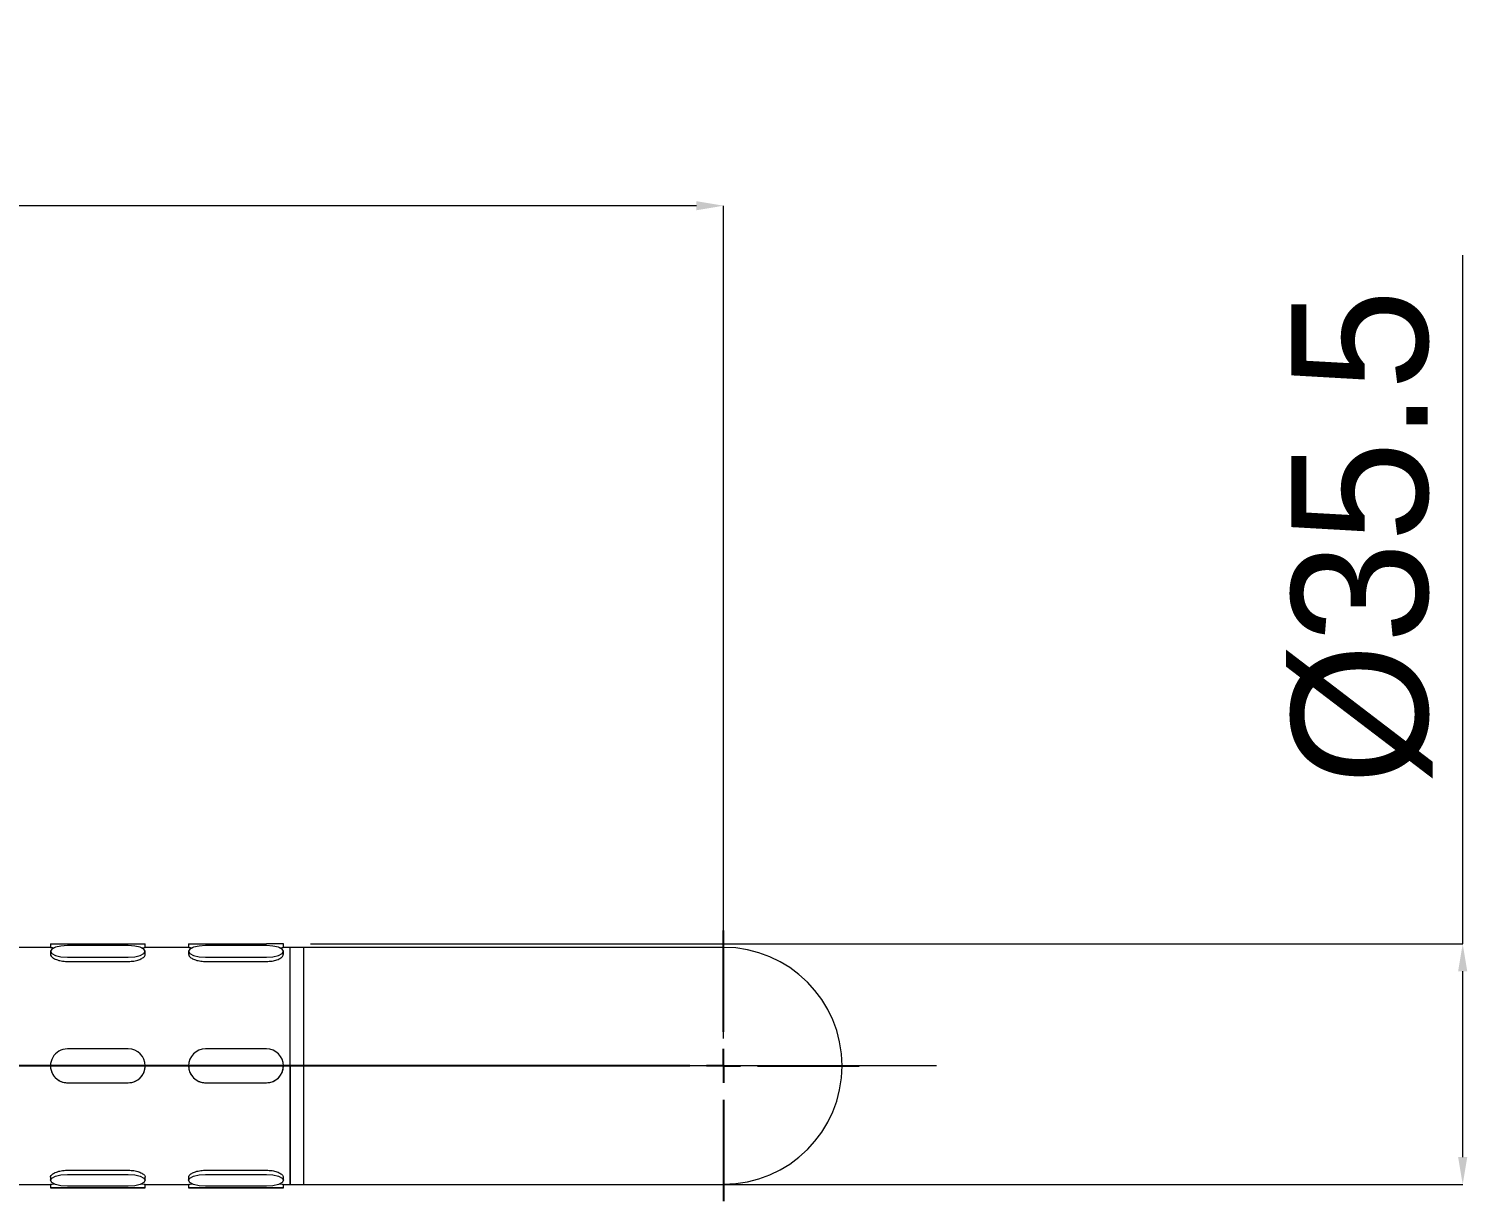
# Model space of a CAD drawing. Extents: x 0 to 2170, y 0 to 1590.
# Drawn here: x 670.3 to 881.6, y 1108.3 to 1280.7 of the extents above; entities that cross this region are included whole.
import ezdxf

# ---------------------------------------------------------------- set-up
doc = ezdxf.new("R2010")
doc.units = 0
doc.header["$LTSCALE"] = 10
doc.header["$MEASUREMENT"] = 0
doc.header["$PDMODE"] = 3
doc.header["$PDSIZE"] = -10
for name, pattern in [('CENTERX2', [20.32, 12.7, -2.54, 2.54, -2.54]), ('SLD-中心线', [34.29, 30.48, -1.27, 1.27, -1.27]), ('SLD-实线', [0])]:
    doc.linetypes.add(name, pattern=pattern)
doc.layers.get('0').update_dxf_attribs({"linetype": 'CONTINUOUS'})
doc.layers.get('DEFPOINTS').update_dxf_attribs({"linetype": 'CONTINUOUS'})
doc.layers.add('中心线层', color=1, linetype='CENTERX2', lineweight=25)
doc.styles.add('Daelim Dimension', font='')
doc.styles.get('Daelim Dimension').set_extended_font_data('나눔고딕')
doc.dimstyles.new('DEFAULT', dxfattribs={"dimscale": 2, "dimtxt": 2, "dimasz": 2, "dimexe": 0, "dimexo": 2, "dimgap": 1, "dimtad": 1, "dimdec": 0, "dimzin": 9, "dimdsep": 46, "dimtxsty": 'Daelim Dimension', "dimcen": 0.5, "dimclrd": 5, "dimclre": 5, "dimclrt": 256, "dimadec": 1, "dimazin": 0, "dimtfac": 1, "dimtdec": 0, "dimtix": 1, "dimtmove": 0, "dimatfit": 3, "dimfxl": 1, "dimtolj": 1, "dimtzin": 1, "dimlwd": 9, "dimlwe": 9, "dimarcsym": 0})

# ---------------------------------------------------------------- blocks, each defined once
blk = doc.blocks.new('SW_CENTERMARKSYMBOL_1')
at = {"layer": '中心线层', "color": 0}
for p, q in [((0, 1.25), (0, 5)), ((0, 0), (0, 0.625)), ((-1.25, 0), (-155.077, 0)), ((0, 0), (-0.625, 0)), ((0, 0), (0, -0.625)), ((0, 0), (0.625, 0)), ((1.25, 0), (5, 0)), ((0, -1.25), (0, -5))]:
    blk.add_line(p, q, dxfattribs=at)
blk = doc.blocks.new('*D4')
at = {"color": 5, "lineweight": 9, "transparency": 16777216}
for p, q in [((172.36, 1171.43), (172.36, 1254.66)), ((768.34, 1254.66), (176.36, 1254.66)), ((772.34, 1132.23), (772.34, 1254.66))]:
    blk.add_line(p, q, dxfattribs=at)
at = {"color": 5, "transparency": 16777216}
for points in [[(176.36, 1255.33), (176.36, 1253.99), (172.36, 1254.66)], [(768.34, 1255.33), (768.34, 1253.99), (772.34, 1254.66)]]:
    blk.add_solid(points, dxfattribs=at)
at = {"layer": 'DEFPOINTS', "color": 0, "transparency": 16777216}
for p in [(172.36, 1254.66), (172.36, 1167.43), (772.34, 1128.23)]:
    blk.add_point(p, dxfattribs=at)
at = {"color": 7, "transparency": 16777216, "insert": (481.06, 1267.55), "char_height": 20, "attachment_point": 5, "style": 'Daelim Dimension'}
blk.add_mtext('\\A1;600', dxfattribs=at)
blk = doc.blocks.new('*D5')
at = {"color": 5, "linetype": 'ByBlock', "lineweight": 9, "transparency": 16777216}
for p, q in [((880.94, 1146.14), (880.94, 1247.4)), ((711.67, 1146.14), (880.94, 1146.14)), ((880.94, 1114.81), (880.94, 1142.14)), ((711.67, 1110.81), (880.94, 1110.81))]:
    blk.add_line(p, q, dxfattribs=at)
at = {"color": 5, "linetype": 'ByBlock', "transparency": 16777216}
for points in [[(880.27, 1142.14), (881.61, 1142.14), (880.94, 1146.14)], [(880.27, 1114.81), (881.61, 1114.81), (880.94, 1110.81)]]:
    blk.add_solid(points, dxfattribs=at)
at = {"layer": 'DEFPOINTS', "color": 0, "linetype": 'ByBlock', "transparency": 16777216}
for p in [(707.67, 1146.14), (707.67, 1110.81), (880.94, 1110.81)]:
    blk.add_point(p, dxfattribs=at)
at = {"color": 7, "linetype": 'ByBlock', "transparency": 16777216, "insert": (866.16, 1205.95), "char_height": 20, "attachment_point": 5, "rotation": 90, "style": 'Daelim Dimension'}
blk.add_mtext('\\A1;%%C35.5', dxfattribs=at)

msp = doc.modelspace()

# ---------------------------------------------------------------- linework, layer by layer
at = {"color": 7, "linetype": 'SLD-实线', "lineweight": 15}
for p, q in [((673.47, 1145.64), (667.04, 1145.64)), ((673.44, 1146.14), (673.44, 1145.64)), ((675.93, 1146.14), (684.88, 1146.14)), ((684.88, 1145.91), (675.93, 1145.91)), ((693.77, 1145.64), (687.34, 1145.64)), ((687.37, 1145.64), (687.37, 1146.14)), ((693.74, 1146.14), (693.74, 1145.64)), ((696.23, 1146.14), (705.18, 1146.14)), ((705.18, 1145.91), (696.23, 1145.91)), ((708.66, 1145.64), (707.64, 1145.64)), ((707.67, 1145.64), (707.67, 1146.14)), ((710.65, 1145.64), (708.66, 1145.64)), ((708.66, 1128.23), (708.66, 1145.64)), ((708.66, 1110.81), (708.66, 1145.64)), ((747.47, 1145.64), (710.65, 1145.64)), ((710.65, 1110.81), (710.65, 1145.64)), ((710.65, 1110.81), (710.65, 1145.64)), ((772.34, 1145.64), (747.47, 1145.64)), ((673.44, 1145.06), (673.44, 1144.59)), ((675.93, 1144.21), (684.88, 1144.21)), ((675.93, 1143.57), (684.88, 1143.57)), ((687.37, 1144.59), (687.37, 1145.06)), ((693.74, 1145.06), (693.74, 1144.59)), ((696.23, 1144.21), (705.18, 1144.21)), ((696.23, 1143.57), (705.18, 1143.57)), ((707.67, 1144.59), (707.67, 1145.06)), ((684.88, 1130.72), (675.93, 1130.72)), ((705.18, 1130.72), (696.23, 1130.72)), ((673.44, 1128.23), (673.44, 1128.23)), ((687.37, 1128.23), (687.37, 1128.23)), ((693.74, 1128.23), (693.74, 1128.23)), ((707.67, 1128.23), (707.67, 1128.23)), ((708.66, 1128.23), (708.66, 1110.81)), ((675.93, 1125.75), (684.88, 1125.75)), ((675.93, 1125.75), (684.88, 1125.75)), ((696.23, 1125.75), (705.18, 1125.75)), ((696.23, 1125.75), (705.18, 1125.75)), ((673.44, 1111.87), (673.44, 1111.4)), ((675.93, 1112.89), (684.88, 1112.89)), ((675.93, 1112.25), (684.88, 1112.25)), ((687.37, 1111.4), (687.37, 1111.87)), ((693.74, 1111.87), (693.74, 1111.4)), ((696.23, 1112.89), (705.18, 1112.89)), ((696.23, 1112.25), (705.18, 1112.25)), ((707.67, 1111.4), (707.67, 1111.87)), ((667.07, 1110.81), (673.44, 1110.81)), ((673.44, 1110.82), (673.44, 1110.32)), ((684.88, 1110.55), (675.93, 1110.55)), ((675.93, 1110.32), (684.88, 1110.32)), ((684.88, 1110.31), (675.93, 1110.31)), ((687.37, 1110.32), (687.37, 1110.82)), ((687.37, 1110.81), (693.74, 1110.81)), ((693.74, 1110.82), (693.74, 1110.32)), ((705.18, 1110.55), (696.23, 1110.55)), ((696.23, 1110.32), (705.18, 1110.32)), ((705.18, 1110.31), (696.23, 1110.31)), ((707.67, 1110.32), (707.67, 1110.82)), ((707.67, 1110.81), (708.66, 1110.81)), ((708.66, 1110.81), (710.65, 1110.81)), ((710.65, 1110.81), (747.47, 1110.81)), ((747.47, 1110.81), (772.34, 1110.81))]:
    msp.add_line(p, q, dxfattribs=at)
at = {"color": 7, "linetype": 'SLD-实线', "lineweight": 15, "flags": 128}
for points in [[(675.93, 1145.91), (674.98, 1145.84), (674.17, 1145.66), (673.63, 1145.38), (673.44, 1145.06), (673.63, 1144.73), (674.17, 1144.46), (674.98, 1144.27), (675.93, 1144.21)], [(684.88, 1144.21), (685.83, 1144.27), (686.64, 1144.46), (687.18, 1144.73), (687.37, 1145.06), (687.18, 1145.38), (686.64, 1145.66), (685.83, 1145.84), (684.88, 1145.91)], [(696.23, 1145.91), (695.27, 1145.84), (694.47, 1145.66), (693.93, 1145.38), (693.74, 1145.06), (693.93, 1144.73), (694.47, 1144.46), (695.27, 1144.27), (696.23, 1144.21)], [(705.18, 1144.21), (706.13, 1144.27), (706.94, 1144.46), (707.48, 1144.73), (707.67, 1145.06), (707.48, 1145.38), (706.94, 1145.66), (706.13, 1145.84), (705.18, 1145.91)], [(675.93, 1110.55), (674.98, 1110.61), (674.17, 1110.8), (673.63, 1111.07), (673.44, 1111.4), (673.63, 1111.72), (674.17, 1112), (674.98, 1112.19), (675.93, 1112.25)], [(684.88, 1112.25), (685.83, 1112.19), (686.64, 1112), (687.18, 1111.72), (687.37, 1111.4), (687.18, 1111.07), (686.64, 1110.8), (685.83, 1110.61), (684.88, 1110.55)], [(696.23, 1110.55), (695.27, 1110.61), (694.47, 1110.8), (693.93, 1111.07), (693.74, 1111.4), (693.93, 1111.72), (694.47, 1112), (695.27, 1112.19), (696.23, 1112.25)], [(705.18, 1112.25), (706.13, 1112.19), (706.94, 1112), (707.48, 1111.72), (707.67, 1111.4), (707.48, 1111.07), (706.94, 1110.8), (706.13, 1110.61), (705.18, 1110.55)], [(675.93, 1110.31), (674.98, 1110.31), (674.17, 1110.31), (673.63, 1110.32), (673.44, 1110.32), (673.63, 1110.32), (674.17, 1110.32), (674.98, 1110.32), (675.93, 1110.32)], [(684.88, 1110.32), (685.83, 1110.32), (686.64, 1110.32), (687.18, 1110.32), (687.37, 1110.32), (687.18, 1110.32), (686.64, 1110.31), (685.83, 1110.31), (684.88, 1110.31)], [(696.23, 1110.31), (695.27, 1110.31), (694.47, 1110.31), (693.93, 1110.32), (693.74, 1110.32), (693.93, 1110.32), (694.47, 1110.32), (695.27, 1110.32), (696.23, 1110.32)], [(705.18, 1110.32), (706.13, 1110.32), (706.94, 1110.32), (707.48, 1110.32), (707.67, 1110.32), (707.48, 1110.32), (706.94, 1110.31), (706.13, 1110.31), (705.18, 1110.31)]]:
    msp.add_lwpolyline(points, dxfattribs=at)
at = {"color": 7, "linetype": 'SLD-实线', "lineweight": 15}
for centre, radius, start, end in [((675.31, -78.99), 1225.12, 89.9709, 90.08724), ((685.5, -78.99), 1225.12, 89.91276, 90.0291), ((695.6, -78.99), 1225.12, 89.9709, 90.08724), ((705.8, -78.98), 1225.12, 89.91276, 90.0291), ((772.34, 1128.23), 17.41, 0, 90), ((675.93, 1128.23), 2.49, 89.9999, 270.0001), ((684.88, 1128.23), 2.49, 270, 90), ((696.23, 1128.23), 2.49, 90, 270), ((705.18, 1128.23), 2.49, 270, 90), ((772.34, 1128.23), 17.41, 270, 0)]:
    msp.add_arc(centre, radius, start, end, dxfattribs=at)
for points, knots in [([(673.47, 1145.63), (673.46, 1145.63), (673.43, 1145.64), (673.6, 1145.61), (673.88, 1145.58), (673.99, 1145.57)], [0, 0, 0, 0, 0.163651, 0.66995, 1, 1, 1, 1]), ([(686.81, 1145.57), (686.87, 1145.58), (687.12, 1145.6), (687.33, 1145.63), (687.34, 1145.63), (687.34, 1145.63)], [0, 0, 0, 0, 0.1599032, 0.6680187, 1, 1, 1, 1]), ([(693.77, 1145.63), (693.76, 1145.63), (693.73, 1145.64), (693.9, 1145.61), (694.18, 1145.58), (694.29, 1145.57)], [0, 0, 0, 0, 0.163651, 0.66995, 1, 1, 1, 1]), ([(707.11, 1145.57), (707.17, 1145.58), (707.42, 1145.6), (707.63, 1145.63), (707.63, 1145.63), (707.64, 1145.63)], [0, 0, 0, 0, 0.159903, 0.668018, 1, 1, 1, 1]), ([(673.47, 1144.59), (673.46, 1144.56), (673.43, 1144.44), (673.65, 1144.19), (674.12, 1143.9), (674.82, 1143.67), (675.46, 1143.58), (675.83, 1143.58), (675.93, 1143.57)], [0, 0, 0, 0, 0.070498, 0.282951, 0.496156, 0.711254, 0.926475, 1, 1, 1, 1]), ([(684.88, 1143.57), (685.16, 1143.59), (685.72, 1143.61), (686.46, 1143.81), (687.02, 1144.08), (687.34, 1144.36), (687.34, 1144.52), (687.34, 1144.59)], [0, 0, 0, 0, 0.213249, 0.426444, 0.641013, 0.856496, 1, 1, 1, 1]), ([(693.77, 1144.59), (693.76, 1144.56), (693.73, 1144.44), (693.95, 1144.19), (694.42, 1143.9), (695.12, 1143.67), (695.76, 1143.58), (696.13, 1143.58), (696.23, 1143.57)], [0, 0, 0, 0, 0.070498, 0.282951, 0.496156, 0.711254, 0.926476, 1, 1, 1, 1]), ([(705.18, 1143.57), (705.46, 1143.59), (706.01, 1143.61), (706.76, 1143.81), (707.32, 1144.08), (707.64, 1144.36), (707.64, 1144.52), (707.64, 1144.59)], [0, 0, 0, 0, 0.213249, 0.426444, 0.641013, 0.856495, 1, 1, 1, 1]), ([(673.47, 1128.23), (673.46, 1128.14), (673.43, 1127.77), (673.65, 1127.14), (674.12, 1126.45), (674.82, 1125.96), (675.46, 1125.76), (675.83, 1125.75), (675.93, 1125.75)], [0, 0, 0, 0, 0.070496, 0.282949, 0.496154, 0.711254, 0.926475, 1, 1, 1, 1]), ([(684.88, 1125.75), (685.16, 1125.77), (685.72, 1125.83), (686.46, 1126.25), (687.02, 1126.88), (687.34, 1127.58), (687.34, 1128.05), (687.34, 1128.24)], [0, 0, 0, 0, 0.213248, 0.426444, 0.641012, 0.856495, 1, 1, 1, 1]), ([(693.77, 1128.23), (693.76, 1128.14), (693.73, 1127.77), (693.95, 1127.14), (694.42, 1126.45), (695.12, 1125.96), (695.76, 1125.76), (696.13, 1125.75), (696.23, 1125.75)], [0, 0, 0, 0, 0.070496, 0.28295, 0.496154, 0.711254, 0.926476, 1, 1, 1, 1]), ([(705.18, 1125.75), (705.46, 1125.77), (706.01, 1125.83), (706.76, 1126.25), (707.32, 1126.88), (707.64, 1127.58), (707.64, 1128.05), (707.64, 1128.24)], [0, 0, 0, 0, 0.213249, 0.426444, 0.641012, 0.856494, 1, 1, 1, 1]), ([(673.47, 1111.87), (673.46, 1111.9), (673.43, 1112.02), (673.65, 1112.27), (674.12, 1112.56), (674.82, 1112.79), (675.46, 1112.88), (675.83, 1112.88), (675.93, 1112.89)], [0, 0, 0, 0, 0.070492, 0.282948, 0.496152, 0.711253, 0.926475, 1, 1, 1, 1]), ([(684.88, 1112.89), (685.16, 1112.87), (685.72, 1112.85), (686.46, 1112.65), (687.02, 1112.38), (687.34, 1112.09), (687.34, 1111.93), (687.34, 1111.87)], [0, 0, 0, 0, 0.213249, 0.426443, 0.641012, 0.856498, 1, 1, 1, 1]), ([(693.77, 1111.87), (693.76, 1111.9), (693.73, 1112.02), (693.95, 1112.27), (694.42, 1112.56), (695.12, 1112.79), (695.76, 1112.88), (696.13, 1112.88), (696.23, 1112.89)], [0, 0, 0, 0, 0.070492, 0.282948, 0.496152, 0.711253, 0.926475, 1, 1, 1, 1]), ([(705.18, 1112.89), (705.46, 1112.87), (706.01, 1112.85), (706.76, 1112.65), (707.32, 1112.38), (707.64, 1112.09), (707.64, 1111.93), (707.64, 1111.87)], [0, 0, 0, 0, 0.213249, 0.426442, 0.641012, 0.856498, 1, 1, 1, 1]), ([(673.47, 1110.82), (673.46, 1110.82), (673.43, 1110.81), (673.6, 1110.84), (673.88, 1110.87), (674, 1110.88)], [0, 0, 0, 0, 0.171709, 0.669945, 1, 1, 1, 1]), ([(686.8, 1110.88), (686.87, 1110.88), (687.12, 1110.85), (687.33, 1110.82), (687.34, 1110.82), (687.34, 1110.82)], [0, 0, 0, 0, 0.16247, 0.662663, 1, 1, 1, 1]), ([(693.77, 1110.82), (693.76, 1110.82), (693.73, 1110.81), (693.9, 1110.84), (694.18, 1110.87), (694.29, 1110.88)], [0, 0, 0, 0, 0.171709, 0.669946, 1, 1, 1, 1]), ([(707.1, 1110.88), (707.16, 1110.88), (707.42, 1110.85), (707.63, 1110.82), (707.64, 1110.82), (707.64, 1110.82)], [0, 0, 0, 0, 0.16247, 0.662663, 1, 1, 1, 1])]:
    msp.add_open_spline(points, degree=3, knots=knots, dxfattribs=at)
at = {"layer": '中心线层', "linetype": 'SLD-中心线', "lineweight": 0}
msp.add_line((803.62, 1128.23), (166.55, 1128.23), dxfattribs=at)

# ---------------------------------------------------------------- block references
at = {"layer": '中心线层', "xscale": 3.980000000000018, "yscale": 3.980000000000018, "zscale": 3.980000000000018}
msp.add_blockref('SW_CENTERMARKSYMBOL_1', (772.34, 1128.23), dxfattribs=at)

# ---------------------------------------------------------------- dimensions: what is measured, and where the dimension line sits
dim = msp.add_linear_dim(base=(172.36, 1254.66), p1=(772.34, 1128.23), p2=(172.36, 1167.43), dimstyle='DEFAULT', override={"dimtxt": 10, "dimclrd": 5, "dimclre": 5, "dimclrt": 7, "dimtfill": 0})
dim.commit()
dim.dimension.update_dxf_attribs({"geometry": '*D4', "text_midpoint": (481.06, 1254.66), "dimtype": 128})
at = {"linetype": 'ByBlock'}
dim = msp.add_linear_dim(base=(880.94, 1110.81), p1=(707.67, 1146.14), p2=(707.67, 1110.81), angle=90, text='%%C<>.5', dimstyle='DEFAULT', override={"dimtxt": 10, "dimdec": 0, "dimclrd": 5, "dimclre": 5, "dimclrt": 7}, dxfattribs=at)
dim.commit()
dim.dimension.update_dxf_attribs({"geometry": '*D5', "text_midpoint": (880.94, 1205.95), "dimtype": 128})

doc.saveas('drawing.dxf')
